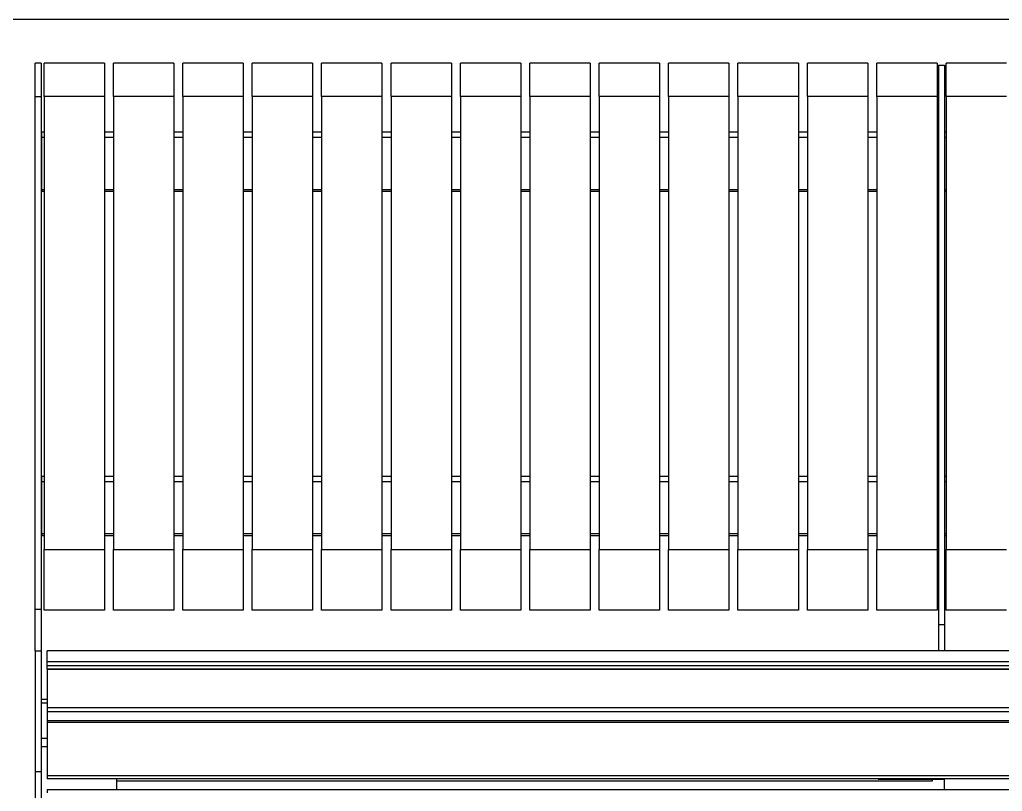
# Model space of a CAD drawing. Header units: millimetres. Extents: x 11004 to 16944, y 3285 to 7490.
# Drawn here: x 13365 to 14016, y 6373 to 6885 of the extents above; entities that cross this region are included whole.
import ezdxf

# ---------------------------------------------------------------- set-up
doc = ezdxf.new("R2010")
doc.units = ezdxf.units.MM
doc.header["$LTSCALE"] = 0.3
doc.layers.add('Nekreslit', color=6, linetype='Continuous', plot=False)

msp = doc.modelspace()

# ---------------------------------------------------------------- linework, layer by layer
for p, q in [((13379.08, 6856.49), (13375.08, 6856.49)), ((13375.08, 6834.37), (13375.08, 6856.49)), ((13379.08, 6856.49), (13379.08, 6834.37)), ((13421.08, 6856.49), (13381.08, 6856.49)), ((13381.08, 6834.37), (13381.08, 6856.49)), ((13421.08, 6856.49), (13421.08, 6834.37)), ((13467.08, 6856.49), (13427.08, 6856.49)), ((13427.08, 6834.37), (13427.08, 6856.49)), ((13467.08, 6856.49), (13467.08, 6834.37)), ((13513.08, 6856.49), (13473.08, 6856.49)), ((13473.08, 6834.37), (13473.08, 6856.49)), ((13513.08, 6856.49), (13513.08, 6834.37)), ((13559.08, 6856.49), (13519.08, 6856.49)), ((13519.08, 6834.37), (13519.08, 6856.49)), ((13559.08, 6856.49), (13559.08, 6834.37)), ((13605.08, 6856.49), (13565.08, 6856.49)), ((13565.08, 6834.37), (13565.08, 6856.49)), ((13605.08, 6856.49), (13605.08, 6834.37)), ((13651.08, 6856.49), (13611.08, 6856.49)), ((13611.08, 6834.37), (13611.08, 6856.49)), ((13651.08, 6856.49), (13651.08, 6834.37)), ((13697.08, 6856.49), (13657.08, 6856.49)), ((13657.08, 6834.37), (13657.08, 6856.49)), ((13697.08, 6856.49), (13697.08, 6834.37)), ((13743.08, 6856.49), (13703.08, 6856.49)), ((13703.08, 6834.37), (13703.08, 6856.49)), ((13743.08, 6856.49), (13743.08, 6834.37)), ((13789.08, 6856.49), (13749.08, 6856.49)), ((13749.08, 6834.37), (13749.08, 6856.49)), ((13789.08, 6856.49), (13789.08, 6834.37)), ((13835.08, 6856.49), (13795.08, 6856.49)), ((13795.08, 6834.37), (13795.08, 6856.49)), ((13835.08, 6856.49), (13835.08, 6834.37)), ((13881.08, 6856.49), (13841.08, 6856.49)), ((13841.08, 6834.37), (13841.08, 6856.49)), ((13881.08, 6856.49), (13881.08, 6834.37)), ((13927.08, 6856.49), (13887.08, 6856.49)), ((13887.08, 6834.37), (13887.08, 6856.49)), ((13927.08, 6856.49), (13927.08, 6834.37)), ((13973.08, 6856.49), (13933.08, 6856.49)), ((13933.08, 6834.37), (13933.08, 6856.49)), ((13973.08, 6856.49), (13973.08, 6834.37)), ((13974.08, 6855.03), (13978.08, 6855.03)), ((13974.08, 6855.03), (13974.08, 6484.12)), ((13978.08, 6855.03), (13978.08, 6484.12)), ((14019.08, 6856.49), (13979.08, 6856.49)), ((13979.08, 6834.37), (13979.08, 6856.49)), ((13375.08, 6494.19), (13375.08, 6834.37)), ((13375.08, 6834.37), (13379.08, 6834.37)), ((13379.08, 6834.37), (13379.08, 6494.19)), ((13381.08, 6834.37), (13381.08, 6533.84)), ((13421.08, 6834.37), (13381.08, 6834.37)), ((13421.08, 6834.37), (13421.08, 6533.84)), ((13427.08, 6834.37), (13427.08, 6533.84)), ((13467.08, 6834.37), (13427.08, 6834.37)), ((13467.08, 6834.37), (13467.08, 6533.84)), ((13473.08, 6834.37), (13473.08, 6533.84)), ((13513.08, 6834.37), (13473.08, 6834.37)), ((13513.08, 6834.37), (13513.08, 6533.84)), ((13519.08, 6834.37), (13519.08, 6533.84)), ((13559.08, 6834.37), (13519.08, 6834.37)), ((13559.08, 6834.37), (13559.08, 6533.84)), ((13565.08, 6834.37), (13565.08, 6533.84)), ((13605.08, 6834.37), (13565.08, 6834.37)), ((13605.08, 6834.37), (13605.08, 6533.84)), ((13611.08, 6834.37), (13611.08, 6533.84)), ((13651.08, 6834.37), (13611.08, 6834.37)), ((13651.08, 6834.37), (13651.08, 6533.84)), ((13657.08, 6834.37), (13657.08, 6533.84)), ((13697.08, 6834.37), (13657.08, 6834.37)), ((13697.08, 6834.37), (13697.08, 6533.84)), ((13703.08, 6834.37), (13703.08, 6533.84)), ((13743.08, 6834.37), (13703.08, 6834.37)), ((13743.08, 6834.37), (13743.08, 6533.84)), ((13749.08, 6834.37), (13749.08, 6533.84)), ((13789.08, 6834.37), (13749.08, 6834.37)), ((13789.08, 6834.37), (13789.08, 6533.84)), ((13795.08, 6834.37), (13795.08, 6533.84)), ((13835.08, 6834.37), (13795.08, 6834.37)), ((13835.08, 6834.37), (13835.08, 6533.84)), ((13841.08, 6834.37), (13841.08, 6533.84)), ((13881.08, 6834.37), (13841.08, 6834.37)), ((13881.08, 6834.37), (13881.08, 6533.84)), ((13887.08, 6834.37), (13887.08, 6533.84)), ((13927.08, 6834.37), (13887.08, 6834.37)), ((13927.08, 6834.37), (13927.08, 6533.84)), ((13933.08, 6834.37), (13933.08, 6533.84)), ((13973.08, 6834.37), (13933.08, 6834.37)), ((13973.08, 6834.37), (13973.08, 6533.84)), ((13979.08, 6834.37), (13979.08, 6533.84)), ((14019.08, 6834.37), (13979.08, 6834.37)), ((13379.58, 6807.09), (13379.58, 6810.55)), ((13381.08, 6810.55), (13379.58, 6810.55)), ((13427.08, 6810.55), (13421.08, 6810.55)), ((13473.08, 6810.55), (13467.08, 6810.55)), ((13519.08, 6810.55), (13513.08, 6810.55)), ((13565.08, 6810.55), (13559.08, 6810.55)), ((13611.08, 6810.55), (13605.08, 6810.55)), ((13657.08, 6810.55), (13651.08, 6810.55)), ((13703.08, 6810.55), (13697.08, 6810.55)), ((13749.08, 6810.55), (13743.08, 6810.55)), ((13795.08, 6810.55), (13789.08, 6810.55)), ((13841.08, 6810.55), (13835.08, 6810.55)), ((13887.08, 6810.55), (13881.08, 6810.55)), ((13933.08, 6810.55), (13927.08, 6810.55)), ((13973.58, 6810.55), (13973.08, 6810.55)), ((13973.58, 6810.55), (13973.58, 6807.09)), ((13979.08, 6810.55), (13978.08, 6810.55)), ((13379.08, 6806.55), (13379.58, 6806.55)), ((13379.08, 6802.55), (13379.58, 6802.55)), ((13379.58, 6772.5), (13379.58, 6807.09)), ((13381.08, 6807.09), (13379.58, 6807.09)), ((13427.08, 6807.09), (13421.08, 6807.09)), ((13473.08, 6807.09), (13467.08, 6807.09)), ((13519.08, 6807.09), (13513.08, 6807.09)), ((13565.08, 6807.09), (13559.08, 6807.09)), ((13611.08, 6807.09), (13605.08, 6807.09)), ((13657.08, 6807.09), (13651.08, 6807.09)), ((13703.08, 6807.09), (13697.08, 6807.09)), ((13749.08, 6807.09), (13743.08, 6807.09)), ((13795.08, 6807.09), (13789.08, 6807.09)), ((13841.08, 6807.09), (13835.08, 6807.09)), ((13887.08, 6807.09), (13881.08, 6807.09)), ((13933.08, 6807.09), (13927.08, 6807.09)), ((13973.58, 6807.09), (13973.08, 6807.09)), ((13973.58, 6807.09), (13973.58, 6772.5)), ((13973.58, 6806.55), (13974.08, 6806.55)), ((13973.58, 6802.55), (13974.08, 6802.55)), ((13979.08, 6807.09), (13978.08, 6807.09)), ((13381.08, 6772.5), (13379.58, 6772.5)), ((13379.58, 6772.5), (13379.58, 6771.27)), ((13381.08, 6771.27), (13379.58, 6771.27)), ((13427.08, 6772.5), (13421.08, 6772.5)), ((13427.08, 6771.27), (13421.08, 6771.27)), ((13473.08, 6772.5), (13467.08, 6772.5)), ((13473.08, 6771.27), (13467.08, 6771.27)), ((13519.08, 6772.5), (13513.08, 6772.5)), ((13519.08, 6771.27), (13513.08, 6771.27)), ((13565.08, 6772.5), (13559.08, 6772.5)), ((13565.08, 6771.27), (13559.08, 6771.27)), ((13611.08, 6772.5), (13605.08, 6772.5)), ((13611.08, 6771.27), (13605.08, 6771.27)), ((13657.08, 6772.5), (13651.08, 6772.5)), ((13657.08, 6771.27), (13651.08, 6771.27)), ((13703.08, 6772.5), (13697.08, 6772.5)), ((13703.08, 6771.27), (13697.08, 6771.27)), ((13749.08, 6772.5), (13743.08, 6772.5)), ((13749.08, 6771.27), (13743.08, 6771.27)), ((13795.08, 6772.5), (13789.08, 6772.5)), ((13795.08, 6771.27), (13789.08, 6771.27)), ((13841.08, 6772.5), (13835.08, 6772.5)), ((13841.08, 6771.27), (13835.08, 6771.27)), ((13887.08, 6772.5), (13881.08, 6772.5)), ((13887.08, 6771.27), (13881.08, 6771.27)), ((13933.08, 6772.5), (13927.08, 6772.5)), ((13933.08, 6771.27), (13927.08, 6771.27)), ((13973.58, 6772.5), (13973.08, 6772.5)), ((13973.58, 6771.27), (13973.08, 6771.27)), ((13973.58, 6772.5), (13973.58, 6771.27)), ((13979.08, 6772.5), (13978.08, 6772.5)), ((13979.08, 6771.27), (13978.08, 6771.27)), ((13379.58, 6578.84), (13379.58, 6582.29)), ((13381.08, 6582.29), (13379.58, 6582.29)), ((13427.08, 6582.29), (13421.08, 6582.29)), ((13473.08, 6582.29), (13467.08, 6582.29)), ((13519.08, 6582.29), (13513.08, 6582.29)), ((13565.08, 6582.29), (13559.08, 6582.29)), ((13611.08, 6582.29), (13605.08, 6582.29)), ((13657.08, 6582.29), (13651.08, 6582.29)), ((13703.08, 6582.29), (13697.08, 6582.29)), ((13749.08, 6582.29), (13743.08, 6582.29)), ((13795.08, 6582.29), (13789.08, 6582.29)), ((13841.08, 6582.29), (13835.08, 6582.29)), ((13887.08, 6582.29), (13881.08, 6582.29)), ((13933.08, 6582.29), (13927.08, 6582.29)), ((13973.58, 6582.29), (13973.08, 6582.29)), ((13973.58, 6582.29), (13973.58, 6578.84)), ((13979.08, 6582.29), (13978.08, 6582.29)), ((13379.08, 6578.29), (13379.58, 6578.29)), ((13379.08, 6574.29), (13379.58, 6574.29)), ((13379.58, 6544.25), (13379.58, 6578.84)), ((13381.08, 6578.84), (13379.58, 6578.84)), ((13427.08, 6578.84), (13421.08, 6578.84)), ((13473.08, 6578.84), (13467.08, 6578.84)), ((13519.08, 6578.84), (13513.08, 6578.84)), ((13565.08, 6578.84), (13559.08, 6578.84)), ((13611.08, 6578.84), (13605.08, 6578.84)), ((13657.08, 6578.84), (13651.08, 6578.84)), ((13703.08, 6578.84), (13697.08, 6578.84)), ((13749.08, 6578.84), (13743.08, 6578.84)), ((13795.08, 6578.84), (13789.08, 6578.84)), ((13841.08, 6578.84), (13835.08, 6578.84)), ((13887.08, 6578.84), (13881.08, 6578.84)), ((13933.08, 6578.84), (13927.08, 6578.84)), ((13973.58, 6578.84), (13973.08, 6578.84)), ((13973.58, 6578.84), (13973.58, 6544.25)), ((13973.58, 6578.29), (13974.08, 6578.29)), ((13973.58, 6574.29), (13974.08, 6574.29)), ((13979.08, 6578.84), (13978.08, 6578.84)), ((13381.08, 6544.25), (13379.58, 6544.25)), ((13379.58, 6544.25), (13379.58, 6543.01)), ((13381.08, 6543.01), (13379.58, 6543.01)), ((13427.08, 6544.25), (13421.08, 6544.25)), ((13427.08, 6543.01), (13421.08, 6543.01)), ((13473.08, 6544.25), (13467.08, 6544.25)), ((13473.08, 6543.01), (13467.08, 6543.01)), ((13519.08, 6544.25), (13513.08, 6544.25)), ((13519.08, 6543.01), (13513.08, 6543.01)), ((13565.08, 6544.25), (13559.08, 6544.25)), ((13565.08, 6543.01), (13559.08, 6543.01)), ((13611.08, 6544.25), (13605.08, 6544.25)), ((13611.08, 6543.01), (13605.08, 6543.01)), ((13657.08, 6544.25), (13651.08, 6544.25)), ((13657.08, 6543.01), (13651.08, 6543.01)), ((13703.08, 6544.25), (13697.08, 6544.25)), ((13703.08, 6543.01), (13697.08, 6543.01)), ((13749.08, 6544.25), (13743.08, 6544.25)), ((13749.08, 6543.01), (13743.08, 6543.01)), ((13795.08, 6544.25), (13789.08, 6544.25)), ((13795.08, 6543.01), (13789.08, 6543.01)), ((13841.08, 6544.25), (13835.08, 6544.25)), ((13841.08, 6543.01), (13835.08, 6543.01)), ((13887.08, 6544.25), (13881.08, 6544.25)), ((13887.08, 6543.01), (13881.08, 6543.01)), ((13933.08, 6544.25), (13927.08, 6544.25)), ((13933.08, 6543.01), (13927.08, 6543.01)), ((13973.58, 6544.25), (13973.08, 6544.25)), ((13973.58, 6543.01), (13973.08, 6543.01)), ((13973.58, 6544.25), (13973.58, 6543.01)), ((13979.08, 6544.25), (13978.08, 6544.25)), ((13979.08, 6543.01), (13978.08, 6543.01)), ((13381.08, 6493.52), (13381.08, 6533.84)), ((13381.08, 6533.84), (13421.08, 6533.84)), ((13421.08, 6533.84), (13421.08, 6493.52)), ((13427.08, 6493.52), (13427.08, 6533.84)), ((13427.08, 6533.84), (13467.08, 6533.84)), ((13467.08, 6533.84), (13467.08, 6493.52)), ((13473.08, 6493.52), (13473.08, 6533.84)), ((13473.08, 6533.84), (13513.08, 6533.84)), ((13513.08, 6533.84), (13513.08, 6493.52)), ((13519.08, 6493.52), (13519.08, 6533.84)), ((13519.08, 6533.84), (13559.08, 6533.84)), ((13559.08, 6533.84), (13559.08, 6493.52)), ((13565.08, 6493.52), (13565.08, 6533.84)), ((13565.08, 6533.84), (13605.08, 6533.84)), ((13605.08, 6533.84), (13605.08, 6493.52)), ((13611.08, 6493.52), (13611.08, 6533.84)), ((13611.08, 6533.84), (13651.08, 6533.84)), ((13651.08, 6533.84), (13651.08, 6493.52)), ((13657.08, 6493.52), (13657.08, 6533.84)), ((13657.08, 6533.84), (13697.08, 6533.84)), ((13697.08, 6533.84), (13697.08, 6493.52)), ((13703.08, 6493.52), (13703.08, 6533.84)), ((13703.08, 6533.84), (13743.08, 6533.84)), ((13743.08, 6533.84), (13743.08, 6493.52)), ((13749.08, 6493.52), (13749.08, 6533.84)), ((13749.08, 6533.84), (13789.08, 6533.84)), ((13789.08, 6533.84), (13789.08, 6493.52)), ((13795.08, 6493.52), (13795.08, 6533.84)), ((13795.08, 6533.84), (13835.08, 6533.84)), ((13835.08, 6533.84), (13835.08, 6493.52)), ((13841.08, 6493.52), (13841.08, 6533.84)), ((13841.08, 6533.84), (13881.08, 6533.84)), ((13881.08, 6533.84), (13881.08, 6493.52)), ((13887.08, 6493.52), (13887.08, 6533.84)), ((13887.08, 6533.84), (13927.08, 6533.84)), ((13927.08, 6533.84), (13927.08, 6493.52)), ((13933.08, 6493.52), (13933.08, 6533.84)), ((13933.08, 6533.84), (13973.08, 6533.84)), ((13973.08, 6533.84), (13973.08, 6493.52)), ((13979.08, 6493.52), (13979.08, 6533.84)), ((13979.08, 6533.84), (14019.08, 6533.84)), ((13375.08, 6466.56), (13375.08, 6494.19)), ((13375.08, 6494.19), (13379.08, 6494.19)), ((13379.08, 6494.19), (13379.08, 6466.56)), ((13421.08, 6493.52), (13381.08, 6493.52)), ((13467.08, 6493.52), (13427.08, 6493.52)), ((13513.08, 6493.52), (13473.08, 6493.52)), ((13559.08, 6493.52), (13519.08, 6493.52)), ((13605.08, 6493.52), (13565.08, 6493.52)), ((13651.08, 6493.52), (13611.08, 6493.52)), ((13697.08, 6493.52), (13657.08, 6493.52)), ((13743.08, 6493.52), (13703.08, 6493.52)), ((13789.08, 6493.52), (13749.08, 6493.52)), ((13835.08, 6493.52), (13795.08, 6493.52)), ((13881.08, 6493.52), (13841.08, 6493.52)), ((13927.08, 6493.52), (13887.08, 6493.52)), ((13973.08, 6493.52), (13933.08, 6493.52)), ((14019.08, 6493.52), (13979.08, 6493.52)), ((13974.08, 6484.12), (13974.08, 6466.56)), ((13974.08, 6484.12), (13978.08, 6484.12)), ((13978.08, 6484.12), (13978.08, 6466.56)), ((13375.08, 6466.56), (13375.08, 6386.56)), ((13375.08, 6466.56), (13379.08, 6466.56)), ((13379.08, 6466.56), (13379.08, 6386.56)), ((15167.08, 6466.56), (13383.08, 6466.56)), ((13383.08, 6466.56), (13383.08, 6466.54)), ((15167.08, 6466.54), (13383.08, 6466.54)), ((13383.08, 6459.62), (13383.08, 6466.54)), ((13383.08, 6456.86), (13383.08, 6459.62)), ((13383.08, 6459.62), (15167.08, 6459.62)), ((13383.08, 6454.57), (13383.08, 6456.86)), ((13383.08, 6456.86), (15167.08, 6456.86)), ((15167.08, 6454.57), (13383.08, 6454.57)), ((13383.08, 6454.57), (13383.08, 6454.27)), ((13383.08, 6454.27), (13383.08, 6428.92)), ((15167.08, 6454.27), (13383.08, 6454.27)), ((13379.08, 6434.56), (13383.08, 6434.56)), ((13379.08, 6432.21), (13383.08, 6432.21)), ((13383.08, 6428.92), (13383.08, 6426.1)), ((15167.08, 6428.92), (13383.08, 6428.92)), ((13383.08, 6426.1), (13383.08, 6420.25)), ((15167.08, 6426.1), (13383.08, 6426.1)), ((15167.08, 6420.25), (13383.08, 6420.25)), ((13383.08, 6420.25), (13383.08, 6419.07)), ((13383.08, 6419.07), (13383.08, 6383.68)), ((15167.08, 6419.07), (13383.08, 6419.07)), ((13379.08, 6408.79), (13383.08, 6408.79)), ((13379.08, 6403.13), (13383.08, 6403.13)), ((13375.08, 6386.56), (13375.08, 6026.56)), ((13375.08, 6386.56), (13379.08, 6386.56)), ((13379.08, 6386.56), (13379.08, 6026.56)), ((13383.08, 6383.68), (13383.08, 6381.75)), ((15167.08, 6383.68), (13383.08, 6383.68)), ((15167.08, 6381.75), (13383.08, 6381.75)), ((13429.08, 6381.75), (13429.08, 6374.45)), ((13429.08, 6380.45), (13970.08, 6380.45)), ((13934.08, 6381.75), (13934.08, 6381.56)), ((13934.08, 6381.56), (13974.08, 6381.56)), ((13970.08, 6380.45), (13970.08, 6381.56)), ((13974.08, 6381.75), (13974.08, 6381.56)), ((13974.08, 6381.56), (13978.08, 6381.56)), ((13978.08, 6381.75), (13978.08, 6381.56)), ((13978.08, 6374.45), (13978.08, 6381.75)), ((15167.08, 6374.45), (13383.08, 6374.45)), ((13383.08, 6374.45), (13383.08, 6372.45))]:
    msp.add_line(p, q)
at = {"layer": 'Nekreslit'}
msp.add_lwpolyline([(11404.41, 3285.28), (15444.41, 3285.28), (15444.41, 6885.28), (11404.41, 6885.28)], close=True, dxfattribs=at)

doc.saveas('drawing.dxf')
